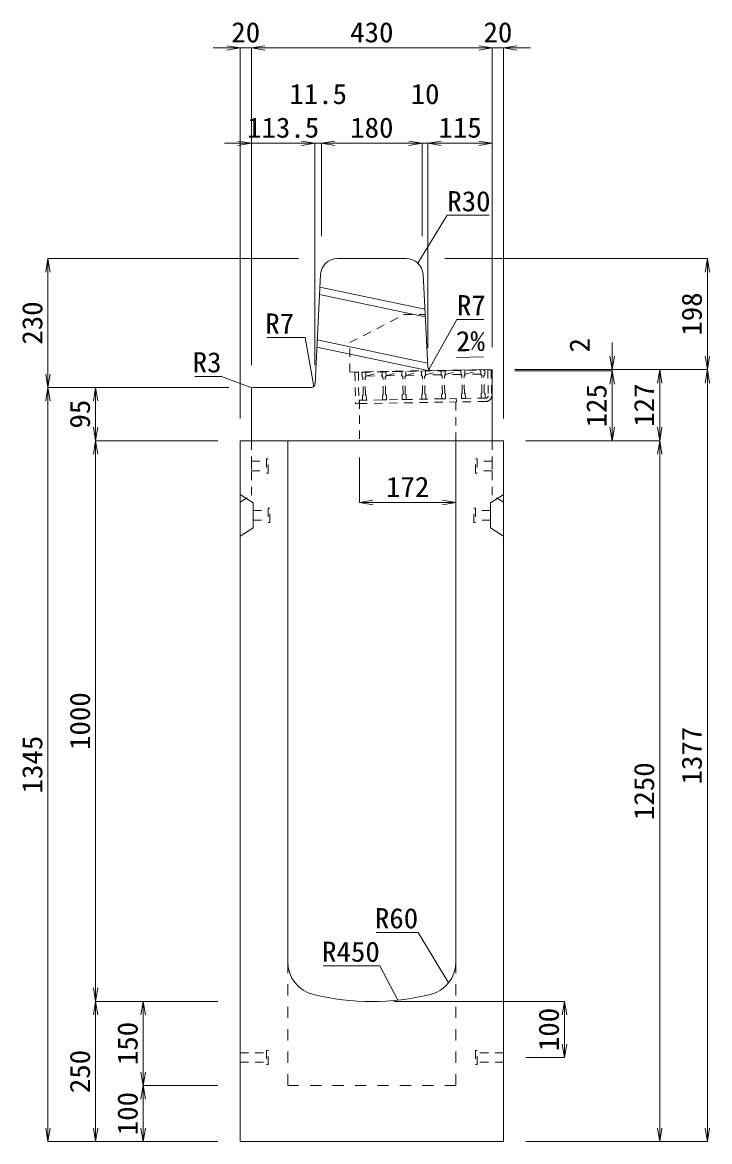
# Model space of a CAD drawing. Units: millimetres at full size. Extents: x -22536 to 51867, y -19720 to 38340.
# Drawn here: x 19776 to 21003, y 22670 to 24666 of the extents above; entities that cross this region are included whole.
import ezdxf
from ezdxf.enums import TextEntityAlignment as Align

# ---------------------------------------------------------------- set-up
doc = ezdxf.new("R2010")
doc.units = ezdxf.units.MM
doc.header["$LTSCALE"] = 20
for name, pattern in [('USER1', [2, 1, -1]), ('USER2', [1.35, 0.75, -0.6]), ('USER3', [1.35, 0.75, -0.6])]:
    doc.linetypes.add(name, pattern=pattern)
for name, color, linetype, lineweight in [('インサート', 3, 'USER2', 9), ('グレーチング', 7, 'USER2', 5), ('寸法線', 7, 'Continuous', 13), ('引出線', 4, 'Continuous', 13), ('本体', 2, 'Continuous', 13)]:
    doc.layers.add(name, color=color, linetype=linetype, lineweight=lineweight)
doc.styles.add('ＭＳ 明朝', font='')
doc.styles.get('ＭＳ 明朝').set_extended_font_data('MS Mincho')

# ---------------------------------------------------------------- blocks, each defined once
blk = doc.blocks.new('open_arrow')
at = {"color": 0, "linetype": 'Continuous', "lineweight": -2}
blk.add_lwpolyline([(7.5, 1.25), (0, 0), (7.5, -1.25)], dxfattribs=at)

msp = doc.modelspace()

# ---------------------------------------------------------------- linework, layer by layer
at = {"layer": 'インサート'}
for p, q in [((20185, 23883.5), (20212, 23883.5)), ((20185, 23883.5), (20185, 23866.5)), ((20215, 23887.5), (20212, 23887.5)), ((20212, 23887.5), (20212, 23862.5)), ((20215, 23862.5), (20215, 23887.5)), ((20585, 23887.5), (20588, 23887.5)), ((20585, 23862.5), (20585, 23887.5)), ((20588, 23887.5), (20588, 23862.5)), ((20615, 23883.5), (20588, 23883.5)), ((20615, 23883.5), (20615, 23866.5)), ((20185, 23866.5), (20212, 23866.5)), ((20212, 23862.5), (20215, 23862.5)), ((20588, 23862.5), (20585, 23862.5)), ((20615, 23866.5), (20588, 23866.5)), ((20188.2, 23795.5), (20215.2, 23795.5)), ((20188.2, 23795.5), (20188.2, 23778.5)), ((20218.2, 23799.5), (20215.2, 23799.5)), ((20215.2, 23799.5), (20215.2, 23774.5)), ((20218.2, 23774.5), (20218.2, 23799.5)), ((20581.8, 23799.5), (20584.8, 23799.5)), ((20581.8, 23774.5), (20581.8, 23799.5)), ((20584.8, 23799.5), (20584.8, 23774.5)), ((20611.8, 23795.5), (20584.8, 23795.5)), ((20611.8, 23795.5), (20611.8, 23778.5)), ((20188.2, 23778.5), (20215.2, 23778.5)), ((20611.8, 23778.5), (20584.8, 23778.5)), ((20215.2, 23774.5), (20218.2, 23774.5)), ((20584.8, 23774.5), (20581.8, 23774.5)), ((20165, 22828.5), (20212, 22828.5)), ((20165, 22828.5), (20165, 22811.5)), ((20215, 22832.5), (20212, 22832.5)), ((20212, 22832.5), (20212, 22807.5)), ((20215, 22807.5), (20215, 22832.5)), ((20588, 22832.5), (20585, 22832.5)), ((20585, 22832.5), (20585, 22807.5)), ((20588, 22807.5), (20588, 22832.5)), ((20635, 22828.5), (20588, 22828.5)), ((20635, 22811.5), (20635, 22828.5)), ((20165, 22811.5), (20212, 22811.5)), ((20212, 22807.5), (20215, 22807.5)), ((20585, 22807.5), (20588, 22807.5)), ((20635, 22811.5), (20588, 22811.5))]:
    msp.add_line(p, q, dxfattribs=at)
at = {"layer": 'グレーチング'}
for p, q in [((20375.93, 24042.22), (20369.93, 24042.11)), ((20369.93, 24042.11), (20370.9, 23986.12)), ((20375.93, 24042.22), (20376.9, 23986.23)), ((20382.43, 24042.33), (20601.39, 24046.13)), ((20382.43, 24042.33), (20382.56, 24034.33)), ((20384.09, 24032.86), (20382.56, 24034.33)), ((20388.09, 24032.93), (20389.56, 24034.45)), ((20389.43, 24042.45), (20389.56, 24034.45)), ((20389.55, 24035.45), (20418.22, 24042.95)), ((20389.55, 24035.45), (20418.34, 24035.95)), ((20418.22, 24042.95), (20418.36, 24034.95)), ((20419.89, 24033.48), (20418.36, 24034.95)), ((20423.88, 24033.55), (20425.36, 24035.07)), ((20425.22, 24043.07), (20425.36, 24035.07)), ((20425.34, 24036.07), (20453.52, 24043.56)), ((20425.34, 24036.07), (20453.64, 24036.57)), ((20453.52, 24043.56), (20453.65, 24035.57)), ((20455.18, 24034.09), (20453.65, 24035.57)), ((20459.18, 24034.16), (20460.65, 24035.69)), ((20460.51, 24043.69), (20460.65, 24035.69)), ((20460.64, 24036.69), (20488.81, 24044.18)), ((20460.64, 24036.69), (20488.93, 24037.18)), ((20488.51, 24044.17), (20488.65, 24036.17)), ((20490.18, 24034.7), (20488.65, 24036.17)), ((20490.71, 24003.7), (20490.18, 24034.7)), ((20494.17, 24034.77), (20495.65, 24036.3)), ((20494.71, 24003.77), (20494.17, 24034.77)), ((20495.51, 24044.29), (20495.65, 24036.3)), ((20495.63, 24037.3), (20523.8, 24044.79)), ((20523.93, 24037.79), (20495.63, 24037.3)), ((20523.8, 24044.79), (20523.94, 24036.79)), ((20525.47, 24035.31), (20523.94, 24036.79)), ((20526.01, 24004.32), (20525.47, 24035.31)), ((20529.47, 24035.38), (20530.94, 24036.91)), ((20530.01, 24004.39), (20529.47, 24035.38)), ((20530.8, 24044.91), (20530.94, 24036.91)), ((20530.93, 24037.91), (20559.1, 24045.4)), ((20559.22, 24038.4), (20530.93, 24037.91)), ((20559.1, 24045.4), (20559.24, 24037.4)), ((20560.76, 24035.93), (20559.24, 24037.4)), ((20561.3, 24004.93), (20560.76, 24035.93)), ((20564.76, 24036), (20566.24, 24037.52)), ((20565.3, 24005), (20564.76, 24036)), ((20566.1, 24045.52), (20566.24, 24037.52)), ((20566.22, 24038.52), (20594.39, 24046.01)), ((20594.52, 24039.01), (20566.22, 24038.52)), ((20594.39, 24046.01), (20594.53, 24038.01)), ((20596.06, 24036.54), (20594.53, 24038.01)), ((20596.6, 24005.54), (20596.06, 24036.54)), ((20600.06, 24036.61), (20601.53, 24038.14)), ((20600.6, 24005.61), (20600.06, 24036.61)), ((20601.39, 24046.13), (20601.53, 24038.14)), ((20606.89, 24046.23), (20612.89, 24046.33)), ((20606.89, 24046.23), (20607.69, 24000.24)), ((20612.89, 24046.33), (20613.69, 24000.34)), ((20612.89, 24046.33), (20613.69, 24000.34)), ((20384.63, 24001.86), (20384.09, 24032.86)), ((20388.63, 24001.93), (20388.09, 24032.93)), ((20420.42, 24002.48), (20419.89, 24033.48)), ((20424.42, 24002.55), (20423.88, 24033.55)), ((20455.72, 24003.1), (20455.18, 24034.09)), ((20459.72, 24003.17), (20459.18, 24034.16)), ((20376.8, 23992.22), (20550.77, 23995.25)), ((20384.63, 24001.86), (20383.16, 24000.34)), ((20383.16, 24000.34), (20383.29, 23992.34)), ((20388.63, 24001.93), (20390.15, 24000.46)), ((20390.15, 24000.46), (20390.29, 23992.46)), ((20420.42, 24002.48), (20418.95, 24000.96)), ((20418.95, 24000.96), (20419.09, 23992.96)), ((20424.42, 24002.55), (20425.95, 24001.08)), ((20425.95, 24001.08), (20426.09, 23993.08)), ((20455.72, 24003.1), (20454.25, 24001.57)), ((20454.25, 24001.57), (20454.38, 23993.57)), ((20459.72, 24003.17), (20461.24, 24001.69)), ((20461.24, 24001.69), (20461.38, 23993.69)), ((20490.71, 24003.7), (20489.24, 24002.18)), ((20489.24, 24002.18), (20489.38, 23994.18)), ((20494.71, 24003.77), (20496.24, 24002.3)), ((20496.24, 24002.3), (20496.38, 23994.3)), ((20526.01, 24004.32), (20524.53, 24002.79)), ((20524.53, 24002.79), (20524.67, 23994.79)), ((20531.67, 23994.91), (20524.67, 23994.79)), ((20530.01, 24004.39), (20531.53, 24002.91)), ((20531.53, 24002.91), (20531.67, 23994.91)), ((20603.76, 23996.17), (20550.77, 23995.25)), ((20550.77, 23995.25), (20550.87, 23989.25)), ((20561.3, 24004.93), (20559.83, 24003.41)), ((20559.83, 24003.41), (20559.97, 23995.41)), ((20566.97, 23995.53), (20559.97, 23995.41)), ((20565.3, 24005), (20566.83, 24003.53)), ((20566.83, 24003.53), (20566.97, 23995.53)), ((20596.6, 24005.54), (20595.12, 24004.02)), ((20595.12, 24004.02), (20595.26, 23996.02)), ((20602.26, 23996.14), (20595.26, 23996.02)), ((20600.6, 24005.61), (20602.12, 24004.14)), ((20602.12, 24004.14), (20602.26, 23996.14)), ((20376.9, 23986.23), (20370.9, 23986.12)), ((20376.9, 23986.22), (20550.87, 23989.25)), ((20383.29, 23992.34), (20390.29, 23992.46)), ((20419.09, 23992.96), (20426.09, 23993.08)), ((20454.38, 23993.57), (20461.38, 23993.69)), ((20496.38, 23994.3), (20489.38, 23994.18)), ((20603.87, 23990.17), (20550.87, 23989.25))]:
    msp.add_line(p, q, dxfattribs=at)
for radius, start, end in [(4, 270.99562, 0.99536), (10, 270.99553, 0.99532)]:
    msp.add_arc((20603.69, 24000.17), radius, start, end, dxfattribs=at)
at = {"layer": '寸法線'}
for p, q in [((20233, 24620.58), (20117, 24620.58)), ((20165, 23960), (20165, 24620.58)), ((20185, 24620.58), (20615, 24620.58)), ((20185, 24137), (20185, 24620.58)), ((20185, 24055), (20185, 24620.58)), ((20567, 24620.58), (20683, 24620.58)), ((20615, 24087), (20615, 24620.58)), ((20615, 24087), (20615, 24620.58)), ((20635, 23960), (20635, 24620.58)), ((20137, 24450.58), (20298.5, 24450.58)), ((20185, 24055), (20185, 24450.58)), ((20250.5, 24450.58), (20358, 24450.58)), ((20298.5, 24055), (20298.5, 24450.58)), ((20298.5, 24055), (20298.5, 24450.58)), ((20310, 24285), (20310, 24450.58)), ((20310, 24450.58), (20490, 24450.58)), ((20310, 24285), (20310, 24450.58)), ((20442, 24450.58), (20548, 24450.58)), ((20490, 24285), (20490, 24450.58)), ((20490, 24285), (20490, 24450.58)), ((20500, 24085), (20500, 24450.58)), ((20500, 24450.58), (20615, 24450.58)), ((20500, 24085), (20500, 24450.58)), ((20615, 24087), (20615, 24450.58)), ((19822.06, 24245), (19822.06, 24015)), ((20270, 24245), (19822.06, 24245)), ((20530, 24245), (20998.78, 24245)), ((20998.78, 24245), (20998.78, 24047)), ((20828.78, 24095), (20828.78, 23997)), ((20655, 24047), (20828.78, 24047)), ((20655, 24047), (20913.78, 24047)), ((20655, 24047), (20998.78, 24047)), ((20655, 24047), (20998.78, 24047)), ((20655, 24045), (20828.78, 24045)), ((20655, 24045), (20828.78, 24045)), ((20828.78, 24045), (20828.78, 23920)), ((20913.78, 24047), (20913.78, 23920)), ((20998.78, 24047), (20998.78, 22670)), ((19822.06, 22670), (19822.06, 24015)), ((20145, 24015), (19822.06, 24015)), ((20145, 24015), (19822.06, 24015)), ((19907.06, 24015), (19907.06, 23920)), ((20145, 24015), (19907.06, 24015)), ((20125, 23920), (19907.06, 23920)), ((19907.06, 23920), (19907.06, 22920)), ((20125, 23920), (19907.06, 23920)), ((20675, 23920), (20828.78, 23920)), ((20675, 23920), (20913.78, 23920)), ((20675, 23920), (20913.78, 23920)), ((20913.78, 23920), (20913.78, 22670)), ((20378, 23890), (20378, 23809.77)), ((20378, 23809.77), (20550, 23809.77)), ((20125, 22920), (19907.06, 22920)), ((19907.06, 22670), (19907.06, 22920)), ((20125, 22920), (19907.06, 22920)), ((19992.06, 22920), (19992.06, 22770)), ((20125, 22920), (19992.06, 22920)), ((20440, 22920), (20743.78, 22920)), ((20743.78, 22920), (20743.78, 22820)), ((20675, 22820), (20743.78, 22820)), ((20125, 22770), (19992.06, 22770)), ((19992.06, 22770), (19992.06, 22670)), ((20125, 22770), (19992.06, 22770)), ((20125, 22670), (19822.06, 22670)), ((20125, 22670), (19907.06, 22670)), ((20125, 22670), (19992.06, 22670)), ((20675, 22670), (20913.78, 22670)), ((20675, 22670), (20998.78, 22670))]:
    msp.add_line(p, q, dxfattribs=at)
at = {"layer": '引出線'}
for points in [[(20482.14, 24236.74), (20534.6, 24322.07), (20609.27, 24322.07)], [(20501.83, 24046.93), (20551.86, 24136.53), (20599.79, 24136.53)], [(20296.67, 24016.93), (20281.31, 24103.9), (20213.38, 24103.9)], [(20550.86, 24068.59), (20599.57, 24069.56), (20550.83, 24068.59)], [(20185.88, 24014.12), (20131.81, 24034.81), (20084.09, 24034.81)], [(20537.07, 22953.32), (20482.66, 23043.21), (20407.98, 23043.21)], [(20446.44, 22922.4), (20414.22, 22983.55), (20313.21, 22983.55)]]:
    msp.add_lwpolyline(points, dxfattribs=at)
at = {"layer": '本体', "lineweight": 20}
for p, q in [((20338.54, 24245), (20461.46, 24245)), ((20298.83, 24021.65), (20308.57, 24216.5)), ((20499.66, 24051.77), (20491.42, 24216.5)), ((20506.77, 24045.12), (20615, 24046.99)), ((20615, 23920), (20615, 24046.99)), ((20291.84, 24015), (20188, 24015)), ((20185, 24012), (20185, 23920)), ((20615, 23920), (20185, 23920))]:
    msp.add_line(p, q, dxfattribs=at)
at = {"layer": '本体', "lineweight": 9}
for p, q in [((20494.52, 24154.65), (20307.45, 24194.05)), ((20495.19, 24141.22), (20306.8, 24180.9)), ((20499.32, 24058.59), (20302.75, 24100)), ((20499.99, 24045.17), (20302.09, 24086.85)), ((20165, 23824), (20188.2, 23809.5)), ((20634.58, 23823.74), (20611.8, 23809.5)), ((20188.2, 23809.5), (20188.2, 23764.5)), ((20611.8, 23809.5), (20611.8, 23764.5)), ((20188.2, 23764.5), (20165, 23750)), ((20611.8, 23764.5), (20635, 23750))]:
    msp.add_line(p, q, dxfattribs=at)
at = {"layer": '本体', "linetype": 'USER3', "lineweight": 9}
for p, q in [((20360.81, 24095), (20457.7, 24145)), ((20457.7, 24145), (20495, 24145)), ((20360.81, 24042.58), (20360.81, 24095)), ((20360.81, 24042.58), (20506.77, 24045.11)), ((20550, 23920), (20550, 23995.23)), ((20378, 23992.24), (20378, 23920))]:
    msp.add_line(p, q, dxfattribs=at)
at = {"layer": '本体'}
for p, q in [((20165, 23920), (20165, 22670)), ((20165, 23920), (20250, 23920)), ((20250, 23920), (20250, 22990.53)), ((20550, 23920), (20635, 23920)), ((20550, 23920), (20550, 22990.53)), ((20635, 23920), (20635, 22670)), ((20165, 22670), (20635, 22670))]:
    msp.add_line(p, q, dxfattribs=at)
at = {"layer": '本体', "linetype": 'USER2', "lineweight": 9}
for p, q in [((20185, 23823), (20185, 23920)), ((20615, 23823), (20615, 23920)), ((20165, 23810.5), (20185, 23823)), ((20635, 23810.5), (20615, 23823))]:
    msp.add_line(p, q, dxfattribs=at)
at = {"layer": '本体', "linetype": 'USER1', "lineweight": 15}
for p, q in [((20250, 22990.53), (20250, 22770)), ((20550, 22990.53), (20550, 22770)), ((20250, 22770), (20550, 22770))]:
    msp.add_line(p, q, dxfattribs=at)
at = {"layer": '本体', "lineweight": 20}
for centre, radius, start, end in [((20338.54, 24215), 30, 90, 177.13784), ((20461.46, 24215), 30, 2.86268, 90), ((20506.65, 24052.12), 7, 182.86268, 270.99344), ((20188, 24012), 3, 90, 180), ((20291.84, 24022), 7, 270, 357.13784)]:
    msp.add_arc(centre, radius, start, end, dxfattribs=at)
at = {"layer": '本体'}
for centre, radius, start, end in [((20310, 22990.53), 60, 180, 256.65764), ((20490, 22990.53), 60, 283.34236, 0), ((20400, 23370), 450, 256.65764, 283.34236)]:
    msp.add_arc(centre, radius, start, end, dxfattribs=at)

# ---------------------------------------------------------------- block references
at = {"layer": '寸法線', "xscale": 3.2, "yscale": 3.2}
for p, rotation in [((20165, 24620.58), 180), ((20615, 24620.58), 180), ((20615, 24620.58), 180), ((20185, 24450.58), 180), ((20298.5, 24450.58), 180), ((20298.5, 24450.58), 180), ((20490, 24450.58), 180), ((20490, 24450.58), 180), ((20615, 24450.58), 180), ((19822.06, 24245), 270), ((20998.78, 24245), 270), ((20828.78, 24047), 90), ((20998.78, 24047), 90), ((19822.06, 24015), 90), ((20828.78, 24045), 270), ((20828.78, 24045), 270), ((20913.78, 24047), 270), ((20998.78, 24047), 270), ((19822.06, 24015), 270), ((19907.06, 24015), 270), ((19907.06, 23920), 90), ((20828.78, 23920), 90), ((20913.78, 23920), 90), ((19907.06, 23920), 270), ((20913.78, 23920), 270), ((20550, 23809.77), 180), ((19907.06, 22920), 90), ((19907.06, 22920), 270), ((19992.06, 22920), 270), ((20743.78, 22920), 270), ((20743.78, 22820), 90), ((19992.06, 22770), 90), ((19992.06, 22770), 270), ((19822.06, 22670), 90), ((19907.06, 22670), 90), ((19992.06, 22670), 90), ((20913.78, 22670), 90), ((20998.78, 22670), 90)]:
    msp.add_blockref('open_arrow', p, dxfattribs=dict(at, rotation=rotation))
for p in [(20185, 24620.58), (20185, 24620.58), (20635, 24620.58), (20310, 24450.58), (20310, 24450.58), (20500, 24450.58), (20500, 24450.58), (20378, 23809.77)]:
    msp.add_blockref('open_arrow', p, dxfattribs=at)
at = {"layer": '引出線', "xscale": 0.0533, "yscale": 0.0533}
for p, rotation in [((20482.14, 24236.74), 58.4), ((20550.86, 24068.59), 1.1), ((20501.83, 24046.93), 60.8), ((20185.88, 24014.12), 159.1), ((20296.67, 24016.93), 100), ((20537.07, 22953.32), 121.2), ((20446.44, 22922.4), 117.8)]:
    msp.add_blockref('open_arrow', p, dxfattribs=dict(at, rotation=rotation))

# ---------------------------------------------------------------- texts
at = {"layer": '寸法線', "style": 'ＭＳ 明朝', "width": 1.05}
for s, p in [('20', (20175, 24648.58)), ('430', (20400, 24648.58)), ('20', (20625, 24648.58)), ('11.5', (20304.25, 24538.58)), ('10', (20495, 24538.58)), ('113.5', (20241.75, 24478.58)), ('180', (20400, 24478.58)), ('115', (20557.5, 24478.58)), ('172', (20464, 23837.77))]:
    msp.add_text(s, height=36.03, dxfattribs=at).set_placement(p, align=Align.MIDDLE_CENTER)
for s, p in [('198', (20970.78, 24146)), ('230', (19794.06, 24130)), ('2', (20770.78, 24090.34)), ('125', (20800.78, 23982.5)), ('127', (20885.78, 23983.5)), ('95', (19879.06, 23967.5)), ('1000', (19879.06, 23420)), ('1377', (20970.78, 23358.5)), ('1345', (19794.06, 23342.5)), ('1250', (20885.78, 23295)), ('100', (20715.78, 22870)), ('150', (19964.06, 22845)), ('250', (19879.06, 22795)), ('100', (19964.06, 22720))]:
    msp.add_text(s, height=36.03, rotation=90, dxfattribs=at).set_placement(p, align=Align.MIDDLE_CENTER)
at = {"layer": '引出線', "style": 'ＭＳ 明朝', "width": 1.05}
for s, p in [('R30', (20534.6, 24365.27)), ('R7', (20551.86, 24179.73))]:
    msp.add_text(s, height=36.03, dxfattribs=at).set_placement(p, align=Align.TOP_LEFT)
for s, p in [('R7', (20261.31, 24147.1)), ('R3', (20131.81, 24078.01)), ('R60', (20482.66, 23086.41)), ('R450', (20414.22, 23026.75))]:
    msp.add_text(s, height=36.03, dxfattribs=at).set_placement(p, align=Align.TOP_RIGHT)
msp.add_text('2%', height=36.03, rotation=1.146, dxfattribs=at).set_placement((20549.89, 24115.48), align=Align.TOP_LEFT)

doc.saveas('drawing.dxf')
